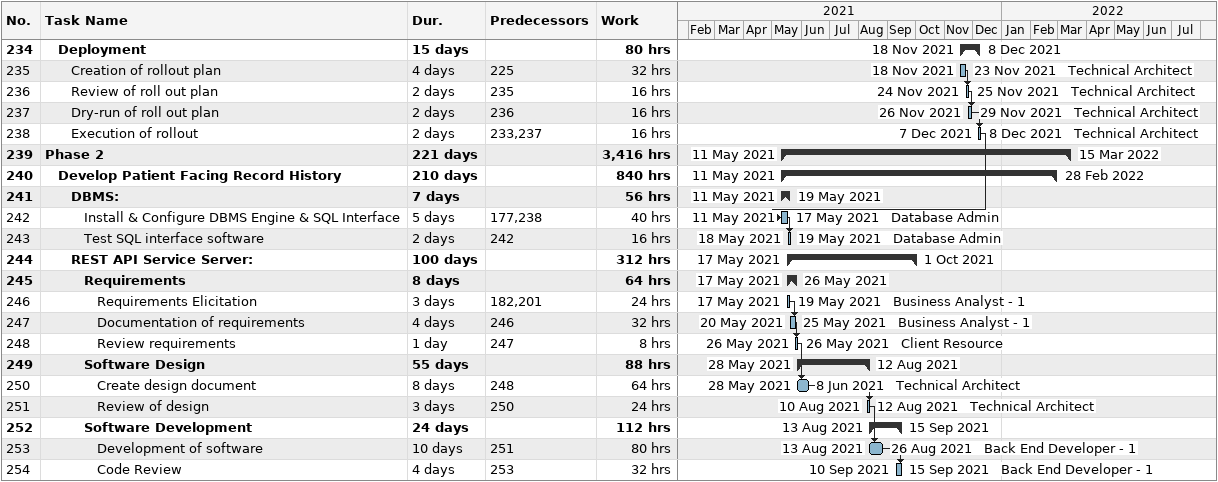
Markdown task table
| ID | Level | Task | Duration | Start | Finish | Predecessors | Resources | Work (h) |
|---|---|---|---|---|---|---|---|---|
| 234 | 2 | **Deployment** | 15d | 2021-11-18 | 2021-12-08 |  |  | 80 |
| 235 | 3 | Creation of rollout plan | 4d | 2021-11-18 | 2021-11-23 | 225 | Technical Architect | 32 |
| 236 | 3 | Review of roll out plan | 2d | 2021-11-24 | 2021-11-25 | 235 | Technical Architect | 16 |
| 237 | 3 | Dry-run of roll out plan | 2d | 2021-11-26 | 2021-11-29 | 236 | Technical Architect | 16 |
| 238 | 3 | Execution of rollout | 2d | 2021-12-07 | 2021-12-08 | 233, 237 | Technical Architect | 16 |
| 239 | 1 | **Phase 2** | 221d | 2021-05-11 | 2022-03-15 |  |  | 3416 |
| 240 | 2 | **Develop Patient Facing Record History** | 210d | 2021-05-11 | 2022-02-28 |  |  | 840 |
| 241 | 3 | **DBMS:** | 7d | 2021-05-11 | 2021-05-19 |  |  | 56 |
| 242 | 4 | Install & Configure DBMS Engine & SQL Interface | 5d | 2021-05-11 | 2021-05-17 | 177, 238 | Database Admin | 40 |
| 243 | 4 | Test SQL interface software | 2d | 2021-05-18 | 2021-05-19 | 242 | Database Admin | 16 |
| 244 | 3 | **REST API Service Server:** | 100d | 2021-05-17 | 2021-10-01 |  |  | 312 |
| 245 | 4 | **Requirements** | 8d | 2021-05-17 | 2021-05-26 |  |  | 64 |
| 246 | 5 | Requirements Elicitation | 3d | 2021-05-17 | 2021-05-19 | 182, 201 | Business Analyst - 1 | 24 |
| 247 | 5 | Documentation of requirements | 4d | 2021-05-20 | 2021-05-25 | 246 | Business Analyst - 1 | 32 |
| 248 | 5 | Review requirements | 1d | 2021-05-26 | 2021-05-26 | 247 | Client Resource | 8 |
| 249 | 4 | **Software Design** | 55d | 2021-05-28 | 2021-08-12 |  |  | 88 |
| 250 | 5 | Create design document | 8d | 2021-05-28 | 2021-06-08 | 248 | Technical Architect | 64 |
| 251 | 5 | Review of design | 3d | 2021-08-10 | 2021-08-12 | 250 | Technical Architect | 24 |
| 252 | 4 | **Software Development** | 24d | 2021-08-13 | 2021-09-15 |  |  | 112 |
| 253 | 5 | Development of software | 10d | 2021-08-13 | 2021-08-26 | 251 | Back End Developer - 1 | 80 |
| 254 | 5 | Code Review | 4d | 2021-09-10 | 2021-09-15 | 253 | Back End Developer - 1 | 32 |
